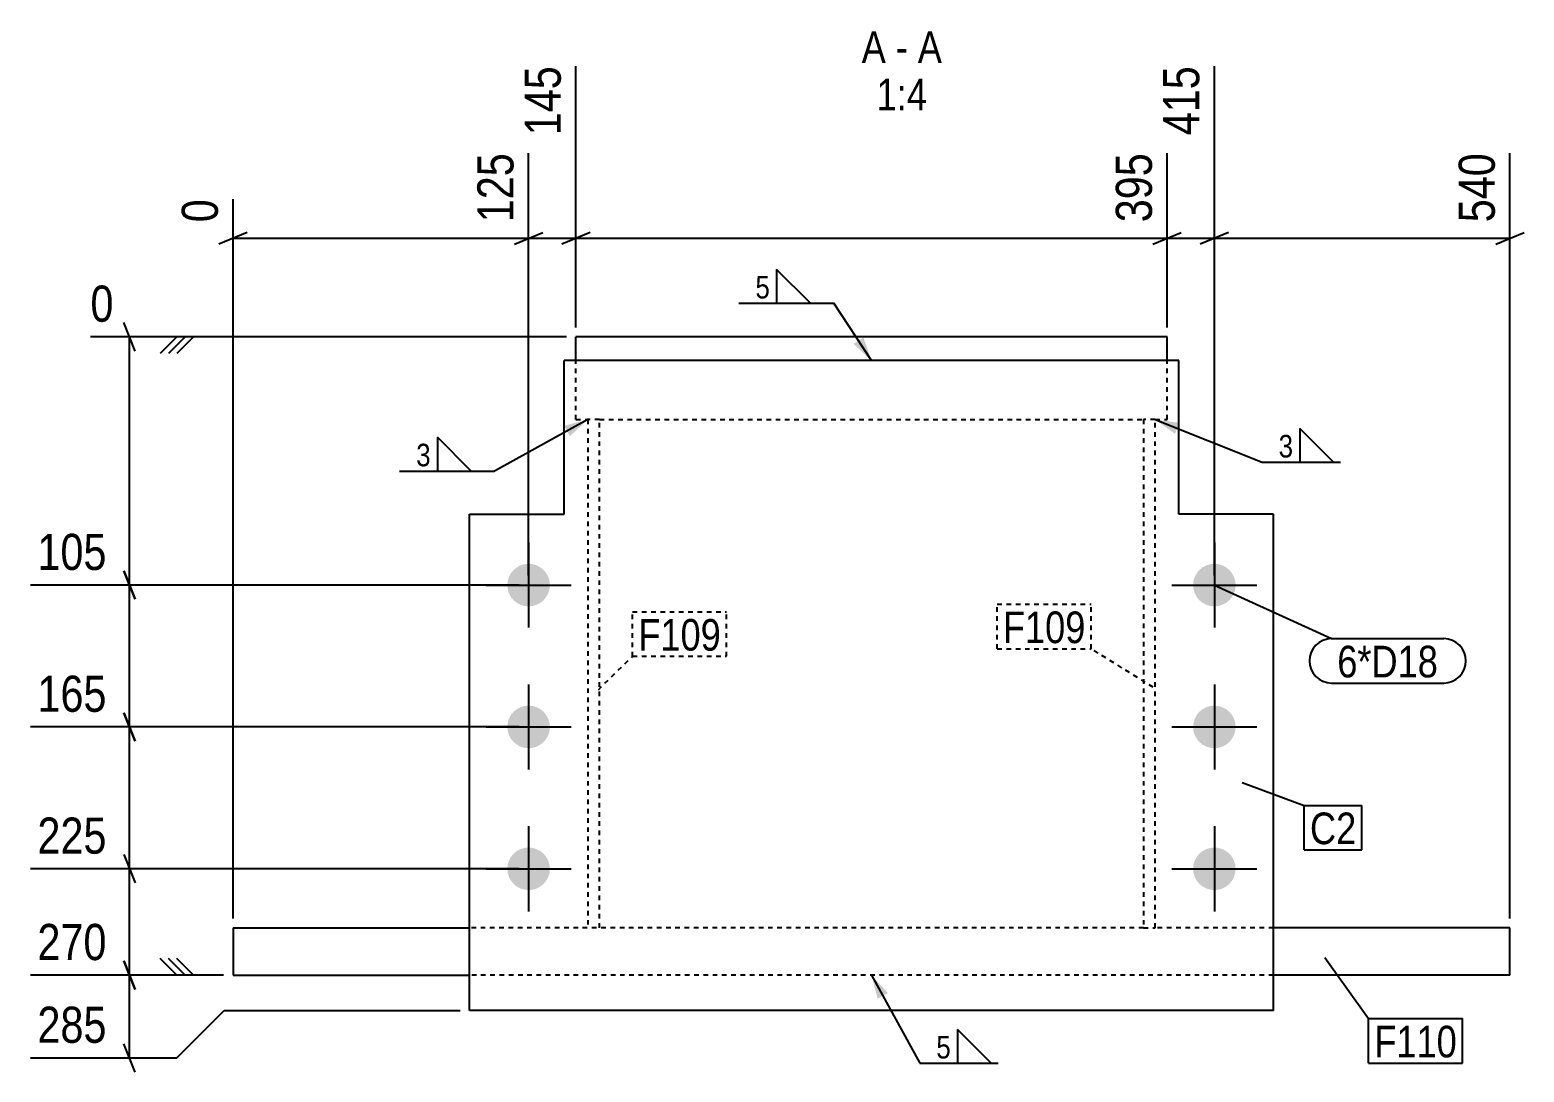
# Model space of a CAD drawing. Header units: millimetres. Extents: x 14 to 42592, y 10 to 1805.
# Drawn here: x 24596 to 25228, y 10 to 450 of the extents above; entities that cross this region are included whole.
import ezdxf

# ---------------------------------------------------------------- set-up
doc = ezdxf.new("R2010")
doc.units = ezdxf.units.MM
doc.linetypes.add('DXK_LINE_DOT2', pattern=[3.9198, 1.9599, -1.9599])
for name, color, linetype in [('MÅLSÆTNING', 7, 'Continuous'), ('STÅL', 7, 'Continuous'), ('TEKST', 7, 'Continuous')]:
    doc.layers.add(name, color=color, linetype=linetype)
doc.styles.add('Arial Narrow', font='ARIALN.TTF', dxfattribs={"height": 0.2})

msp = doc.modelspace()

# ---------------------------------------------------------------- hatches: boundary and pattern name
at = {"layer": 'STÅL', "linetype": 'Continuous'}
for points in [[(24815.74, 215.6, -1), (24797.74, 215.6, -1)], [(25105.75, 215.6, -1), (25087.75, 215.6, -1)], [(24815.74, 155.6, -1), (24797.74, 155.6, -1)], [(25105.75, 155.6, -1), (25087.75, 155.6, -1)], [(24815.74, 95.6, -1), (24797.74, 95.6, -1)], [(25105.75, 95.6, -1), (25087.75, 95.6, -1)]]:
    msp.add_hatch(color=96, dxfattribs=at).paths.add_polyline_path(points)
at = {"layer": 'TEKST', "linetype": 'Continuous'}
for points in [[(24948.32, 320.32), (24951.74, 310.6), (24944.15, 317.57)], [(24821.78, 282.96), (24831.75, 285.6), (24824.2, 278.58)], [(25080.1, 279.57), (25071.74, 285.6), (25081.95, 284.22)], [(24954.36, 40.63), (24951.74, 50.6), (24958.74, 43.04)]]:
    msp.add_hatch(color=3, dxfattribs=at).paths.add_polyline_path(points)

# ---------------------------------------------------------------- linework, layer by layer
at = {"layer": 'MÅLSÆTNING', "color": 7, "linetype": 'Continuous'}
for p, q in [((24826.74, 324.6), (24826.74, 435.11)), ((24826.74, 324.6), (24826.74, 435.11)), ((25096.75, 219.6), (25096.75, 435.11)), ((25096.75, 219.6), (25096.75, 435.11)), ((24806.74, 219.6), (24806.74, 398.31)), ((24806.74, 219.6), (24806.74, 398.31)), ((25076.74, 324.6), (25076.74, 398.31)), ((25076.74, 324.6), (25076.74, 398.31)), ((25221.74, 74.6), (25221.74, 398.31)), ((24681.74, 74.6), (24681.74, 378.81)), ((24687.74, 364.66), (24675.74, 359.86)), ((24681.74, 362.26), (24806.74, 362.26)), ((24800.74, 359.86), (24812.74, 364.66)), ((24806.74, 362.26), (24826.74, 362.26)), ((24832.74, 364.66), (24820.74, 359.86)), ((24832.74, 364.66), (24820.74, 359.86)), ((24826.74, 362.26), (25076.74, 362.26)), ((25070.74, 359.86), (25082.74, 364.66)), ((25076.74, 362.26), (25096.75, 362.26)), ((25102.75, 364.66), (25090.75, 359.86)), ((25102.75, 364.66), (25090.75, 359.86)), ((25096.75, 362.26), (25221.74, 362.26)), ((25215.74, 359.86), (25227.74, 364.66)), ((24640.4, 314.6), (24635.6, 326.6)), ((24822.74, 320.6), (24621.45, 320.6)), ((24638, 215.6), (24638, 320.6)), ((24658, 320.6), (24651, 313.6)), ((24665, 320.6), (24651, 320.6)), ((24661.5, 320.6), (24654.5, 313.6)), ((24665, 320.6), (24658, 313.6)), ((24635.6, 221.6), (24640.4, 209.6)), ((24640.4, 209.6), (24635.6, 221.6)), ((24802.74, 215.6), (24596.12, 215.6)), ((24802.74, 215.6), (24596.12, 215.6)), ((24638, 155.6), (24638, 215.6)), ((24640.4, 149.6), (24635.6, 161.6)), ((24635.6, 161.6), (24640.4, 149.6)), ((24802.74, 155.6), (24596.12, 155.6)), ((24802.74, 155.6), (24596.12, 155.6)), ((24638, 95.6), (24638, 155.6)), ((24635.6, 101.6), (24640.4, 89.6)), ((24635.6, 101.6), (24640.4, 89.6)), ((24802.74, 95.6), (24596.12, 95.6)), ((24802.74, 95.6), (24596.12, 95.6)), ((24638, 50.6), (24638, 95.6)), ((24658, 50.6), (24651, 57.6)), ((24658, 50.6), (24651, 57.6)), ((24661.5, 50.6), (24654.5, 57.6)), ((24661.5, 50.6), (24654.5, 57.6)), ((24665, 50.6), (24658, 57.6)), ((24665, 50.6), (24658, 57.6)), ((24677.74, 50.6), (24596.12, 50.6)), ((24677.74, 50.6), (24596.12, 50.6)), ((24635.6, 56.6), (24640.4, 44.6)), ((24640.4, 44.6), (24635.6, 56.6)), ((24638, 15.6), (24638, 50.6)), ((24665, 50.6), (24651, 50.6)), ((24665, 50.6), (24651, 50.6)), ((24658, 15.6), (24678, 35.6)), ((24678, 35.6), (24777.74, 35.6)), ((24640.4, 9.6), (24635.6, 21.6)), ((24596.12, 15.6), (24658, 15.6))]:
    msp.add_line(p, q, dxfattribs=at)
at = {"layer": 'STÅL', "color": 2, "linetype": 'Continuous'}
for p, q in [((25076.74, 320.6), (24826.74, 320.6)), ((24826.74, 310.6), (24826.74, 320.6)), ((25076.74, 310.6), (25076.74, 320.6)), ((24821.74, 245.6), (24821.74, 310.6)), ((25081.74, 310.6), (24821.74, 310.6)), ((25081.74, 245.6), (25081.74, 310.6)), ((24781.74, 245.6), (24821.74, 245.6)), ((24781.74, 35.6), (24781.74, 245.6)), ((25121.74, 245.6), (25081.74, 245.6)), ((25121.74, 35.6), (25121.74, 245.6)), ((24681.74, 70.6), (24781.74, 70.6)), ((24681.74, 70.6), (24681.74, 50.6)), ((25221.74, 70.6), (25121.74, 70.6)), ((25221.74, 50.6), (25221.74, 70.6)), ((24681.74, 50.6), (24781.74, 50.6)), ((25221.74, 50.6), (25121.74, 50.6)), ((25121.74, 35.6), (24781.74, 35.6))]:
    msp.add_line(p, q, dxfattribs=at)
at = {"layer": 'STÅL', "color": 7, "linetype": 'DXK_LINE_DOT2'}
for p, q in [((24826.74, 285.6), (24826.74, 310.6)), ((25076.74, 285.6), (25076.74, 310.6)), ((24826.74, 285.6), (24831.75, 285.6)), ((24836.75, 285.6), (24831.75, 285.6)), ((24831.75, 285.6), (24831.75, 70.6)), ((24836.75, 70.6), (24836.75, 285.6)), ((24836.75, 285.6), (25066.74, 285.6)), ((25071.74, 285.6), (25066.74, 285.6)), ((25066.74, 285.6), (25066.74, 70.6)), ((25071.74, 70.6), (25071.74, 285.6)), ((25071.74, 285.6), (25076.74, 285.6)), ((25066.74, 70.6), (24781.74, 70.6)), ((25066.74, 70.6), (25071.74, 70.6)), ((25121.74, 70.6), (25071.74, 70.6)), ((25121.74, 50.6), (24781.74, 50.6))]:
    msp.add_line(p, q, dxfattribs=at)
at = {"layer": 'STÅL', "color": 96, "linetype": 'Continuous'}
for p, q in [((24806.74, 233.6), (24806.74, 197.6)), ((25096.75, 233.6), (25096.75, 197.6)), ((24788.74, 215.6), (24824.74, 215.6)), ((25078.75, 215.6), (25114.75, 215.6)), ((24806.74, 173.6), (24806.74, 137.6)), ((25096.75, 173.6), (25096.75, 137.6)), ((24788.74, 155.6), (24824.74, 155.6)), ((25078.75, 155.6), (25114.75, 155.6)), ((24806.74, 113.6), (24806.74, 77.6)), ((25096.75, 113.6), (25096.75, 77.6)), ((24788.74, 95.6), (24824.74, 95.6)), ((25078.75, 95.6), (25114.75, 95.6))]:
    msp.add_line(p, q, dxfattribs=at)
at = {"layer": 'TEKST', "color": 3, "linetype": 'Continuous'}
for p, q in [((24951.74, 310.6), (24935.77, 334.82)), ((24831.75, 285.6), (24792.31, 263.84)), ((25071.74, 285.6), (25116.94, 267.57)), ((24951.74, 50.6), (24972.18, 13.36))]:
    msp.add_line(p, q, dxfattribs=at)

# ---------------------------------------------------------------- wipeouts: each hides what was drawn before it
at = {"color": 0, "linetype": 'Continuous'}
for points, layer in [([(24631.48, 218.8), (24631.48, 241.2), (24595.83, 241.2), (24595.83, 218.8)], 'MÅLSÆTNING'), ([(24631.48, 158.8), (24631.48, 181.2), (24595.83, 181.2), (24595.83, 158.8)], 'MÅLSÆTNING'), ([(24631.48, 98.8), (24631.48, 121.2), (24595.83, 121.2), (24595.83, 98.8)], 'MÅLSÆTNING'), ([(24631.48, 53.8), (24631.48, 76.2), (24595.83, 76.2), (24595.83, 53.8)], 'MÅLSÆTNING'), ([(24631.48, 18.8), (24631.48, 41.2), (24595.83, 41.2), (24595.83, 18.8)], 'MÅLSÆTNING'), ([(24957.83, 436.42), (24957.83, 450.42), (24947.6, 450.42), (24947.6, 436.42)], 'TEKST'), ([(24967.13, 436.42), (24967.13, 450.42), (24962.03, 450.42), (24962.03, 436.42)], 'TEKST'), ([(24981.55, 436.42), (24981.55, 450.42), (24971.33, 450.42), (24971.33, 436.42)], 'TEKST'), ([(24975.24, 416.42), (24975.24, 430.42), (24953.91, 430.42), (24953.91, 416.42)], 'TEKST')]:
    msp.add_wipeout(points, dxfattribs=at).dxf.layer = layer
at = {"color": 0}
for points in [[(24909.57, 336.02), (24909.57, 347.62), (24901.88, 347.62), (24901.88, 336.02)], [(25130.83, 268.77), (25130.83, 280.37), (25123.14, 280.37), (25123.14, 268.77)], [(24766.11, 265.04), (24766.11, 276.64), (24758.41, 276.64), (24758.41, 265.04)], [(25042.26, 191.06), (25042.26, 205.06), (25007.31, 205.06), (25007.31, 191.06)], [(24888.09, 187.87), (24888.09, 201.87), (24853.13, 201.87), (24853.13, 187.87)], [(25191.36, 176.56), (25191.36, 190.56), (25148.73, 190.56), (25148.73, 176.56)], [(25156.78, 106.02), (25156.78, 120.02), (25137.18, 120.02), (25137.18, 106.02)], [(24986.07, 14.56), (24986.07, 26.16), (24978.38, 26.16), (24978.38, 14.56)], [(25199.33, 15.83), (25199.33, 29.83), (25164.37, 29.83), (25164.37, 15.83)]]:
    msp.add_wipeout(points, dxfattribs=at).dxf.layer = 'TEKST'

# ---------------------------------------------------------------- next in the draw order: linework, layer by layer
at = {"layer": 'TEKST', "color": 3, "linetype": 'Continuous'}
for p, q in [((24925.91, 334.82), (24911.63, 349.1)), ((24911.63, 349.1), (24911.63, 334.82)), ((24895.68, 334.82), (24935.77, 334.82)), ((24911.63, 334.82), (24925.91, 334.82)), ((24782.45, 263.84), (24768.16, 278.12)), ((24768.16, 278.12), (24768.16, 263.84)), ((25147.18, 267.57), (25132.89, 281.86)), ((25132.89, 281.86), (25132.89, 267.57)), ((25116.94, 267.57), (25150.03, 267.57)), ((25132.89, 267.57), (25147.18, 267.57)), ((24752.21, 263.84), (24792.31, 263.84)), ((24768.16, 263.84), (24782.45, 263.84)), ((25002.42, 13.36), (24988.13, 27.65)), ((24988.13, 27.65), (24988.13, 13.36)), ((24972.18, 13.36), (25005.27, 13.36)), ((24988.13, 13.36), (25002.42, 13.36))]:
    msp.add_line(p, q, dxfattribs=at)

# ---------------------------------------------------------------- next in the draw order: texts
at = {"layer": 'MÅLSÆTNING', "color": 3, "linetype": 'Continuous', "style": 'Arial Narrow'}
for s, p in [('105', (24599.03, 222)), ('165', (24599.03, 162)), ('225', (24599.03, 102)), ('270', (24599.03, 57)), ('285', (24599.03, 22))]:
    msp.add_text(s, height=15.271, dxfattribs=at).set_placement(p)
at = {"layer": 'TEKST', "color": 3, "linetype": 'Continuous', "style": 'Arial Narrow'}
for s, height, p in [('A', 13.36, (24947.6, 436.42)), ('A', 13.36, (24971.33, 436.42)), ('-', 13.36, (24962.03, 436.42)), ('1:4', 13.362, (24953.91, 416.42))]:
    msp.add_text(s, height=height, dxfattribs=at).set_placement(p)
at = {"layer": 'TEKST', "color": 3, "style": 'Arial Narrow'}
for s, p in [('5', (24902.68, 336.82)), ('3', (25123.94, 269.57)), ('3', (24759.21, 265.84)), ('5', (24979.18, 15.36))]:
    msp.add_text(s, height=9.54, dxfattribs=at).set_placement(p)

# ---------------------------------------------------------------- next in the draw order: wipeouts: each hides what was drawn before it
at = {"color": 0, "linetype": 'Continuous'}
for points in [[(24803.54, 401.51), (24781.14, 401.51), (24781.14, 365.86), (24803.54, 365.86)], [(25073.54, 401.51), (25051.14, 401.51), (25051.14, 365.86), (25073.54, 365.86)], [(25218.54, 401.51), (25196.14, 401.51), (25196.14, 365.86), (25218.54, 365.86)], [(24678.54, 382.01), (24656.14, 382.01), (24656.14, 365.86), (24678.54, 365.86)], [(24634.4, 323.8), (24634.4, 346.2), (24618.25, 346.2), (24618.25, 323.8)]]:
    msp.add_wipeout(points, dxfattribs=at).dxf.layer = 'MÅLSÆTNING'
at = {"color": 0}
for points in [[(25042.26, 191.06), (25042.26, 205.06), (25007.31, 205.06), (25007.31, 191.06)], [(24888.09, 187.87), (24888.09, 201.87), (24853.13, 201.87), (24853.13, 187.87)], [(25191.36, 176.56), (25191.36, 190.56), (25148.73, 190.56), (25148.73, 176.56)], [(25156.78, 106.02), (25156.78, 120.02), (25137.18, 120.02), (25137.18, 106.02)], [(25199.33, 15.83), (25199.33, 29.83), (25164.37, 29.83), (25164.37, 15.83)]]:
    msp.add_wipeout(points, dxfattribs=at).dxf.layer = 'TEKST'

# ---------------------------------------------------------------- next in the draw order: linework, layer by layer
at = {"layer": 'MÅLSÆTNING', "color": 7, "linetype": 'Continuous'}
for p, q in [((24800.74, 359.86), (24812.74, 364.66)), ((25070.74, 359.86), (25082.74, 364.66))]:
    msp.add_line(p, q, dxfattribs=at)
at = {"layer": 'TEKST', "color": 7, "linetype": 'Continuous'}
for p, q in [((25096.75, 215.6), (25146.33, 192.96)), ((25146.33, 192.96), (25193.76, 192.96)), ((25146.33, 174.16), (25193.76, 174.16)), ((25108.57, 132.06), (25134.78, 122.42)), ((25134.78, 122.42), (25159.18, 122.42)), ((25134.78, 103.62), (25134.78, 122.42)), ((25159.18, 103.62), (25159.18, 122.42)), ((25134.78, 103.62), (25159.18, 103.62)), ((25143.47, 58.06), (25161.97, 32.23)), ((25161.97, 32.23), (25201.73, 32.23)), ((25161.97, 13.43), (25161.97, 32.23)), ((25201.73, 13.43), (25201.73, 32.23)), ((25161.97, 13.43), (25201.73, 13.43))]:
    msp.add_line(p, q, dxfattribs=at)
at = {"layer": 'TEKST', "color": 7, "linetype": 'DXK_LINE_DOT2'}
for p, q in [((24850.73, 204.27), (24890.49, 204.27)), ((24850.73, 185.47), (24850.73, 204.27)), ((24890.49, 185.47), (24890.49, 204.27)), ((25004.91, 207.46), (25044.66, 207.46)), ((25004.91, 188.66), (25004.91, 207.46)), ((25044.66, 188.66), (25044.66, 207.46)), ((24836.23, 171.33), (24850.73, 185.47)), ((24850.73, 185.47), (24890.49, 185.47)), ((25004.91, 188.66), (25044.66, 188.66)), ((25070.87, 172.39), (25044.66, 188.66))]:
    msp.add_line(p, q, dxfattribs=at)
at = {"layer": 'TEKST', "color": 7, "linetype": 'Continuous'}
for centre, start, end in [((25146.33, 183.56), 90, 270), ((25193.76, 183.56), 270, 90)]:
    msp.add_arc(centre, 9.4, start, end, dxfattribs=at)

# ---------------------------------------------------------------- next in the draw order: texts
at = {"layer": 'MÅLSÆTNING', "color": 3, "linetype": 'Continuous', "style": 'Arial Narrow'}
for s, height, p in [('125', 15.271, (24800.34, 369.06)), ('395', 15.271, (25070.34, 369.06)), ('540', 15.271, (25215.34, 369.06)), ('0', 15.27, (24675.34, 369.06))]:
    msp.add_text(s, height=height, rotation=90.00021, dxfattribs=at).set_placement(p)
msp.add_text('0', height=15.27, dxfattribs=at).set_placement((24621.45, 327))
at = {"layer": 'TEKST', "color": 3, "style": 'Arial Narrow'}
for s, p in [('F109', (25007.31, 191.06)), ('F109', (24853.13, 187.87)), ('6*D18', (25148.73, 176.56)), ('C2', (25137.18, 106.02)), ('F110', (25164.37, 15.83))]:
    msp.add_text(s, height=13.362, dxfattribs=at).set_placement(p)

# ---------------------------------------------------------------- next in the draw order: wipeouts: each hides what was drawn before it
at = {"color": 0, "linetype": 'Continuous'}
for points in [[(24823.54, 438.31), (24801.14, 438.31), (24801.14, 402.66), (24823.54, 402.66)], [(25093.55, 438.31), (25071.15, 438.31), (25071.15, 402.66), (25093.55, 402.66)]]:
    msp.add_wipeout(points, dxfattribs=at).dxf.layer = 'MÅLSÆTNING'

# ---------------------------------------------------------------- next in the draw order: texts
at = {"layer": 'MÅLSÆTNING', "color": 3, "linetype": 'Continuous', "style": 'Arial Narrow'}
for s, p in [('145', (24820.34, 405.86)), ('415', (25090.35, 405.86))]:
    msp.add_text(s, height=15.271, rotation=90.00021, dxfattribs=at).set_placement(p)

doc.saveas('drawing.dxf')
